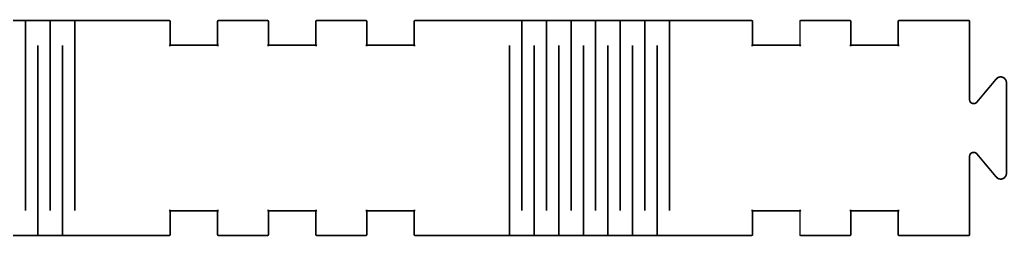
# Model space of a CAD drawing. Extents: x 19 to 354, y 22 to 136.
# Drawn here: x 233.3 to 353.9, y 109.3 to 135.7 of the extents above; entities that cross this region are included whole.
import ezdxf

# ---------------------------------------------------------------- set-up
doc = ezdxf.new("R2010")
doc.units = 0
doc.layers.get('0').update_dxf_attribs({"linetype": 'CONTINUOUS'})

msp = doc.modelspace()

# ---------------------------------------------------------------- linework, layer by layer
at = {"color": 0, "const_width": 0.2}
for points in [[(218.979, 109.4), (241.569, 109.4), (251.569, 109.4), (251.586, 109.4), (251.64, 109.43), (251.668, 109.484), (251.668, 109.5), (251.668, 112.4), (251.668, 112.411), (251.653, 112.442), (251.631, 112.438), (251.626, 112.415), (251.657, 112.4), (251.668, 112.4), (257.469, 112.4), (257.478, 112.4), (257.51, 112.415), (257.506, 112.438), (257.482, 112.442), (257.469, 112.411), (257.469, 112.4), (257.469, 109.5), (257.469, 109.484), (257.497, 109.43), (257.551, 109.4), (257.569, 109.4), (263.569, 109.4), (263.586, 109.4), (263.639, 109.43), (263.668, 109.484), (263.668, 109.5), (263.668, 112.4), (263.668, 112.411), (263.653, 112.442), (263.631, 112.438), (263.626, 112.415), (263.657, 112.4), (263.668, 112.4), (269.469, 112.4), (269.478, 112.4), (269.51, 112.415), (269.506, 112.438), (269.482, 112.442), (269.469, 112.411), (269.469, 112.4), (269.469, 109.5), (269.469, 109.484), (269.498, 109.43), (269.551, 109.4), (269.569, 109.4), (275.569, 109.4), (275.586, 109.4), (275.639, 109.43), (275.668, 109.484), (275.668, 109.5), (275.668, 112.4), (275.668, 112.411), (275.653, 112.442), (275.631, 112.438), (275.626, 112.415), (275.657, 112.4), (275.668, 112.4), (281.468, 112.4), (281.478, 112.4), (281.51, 112.415), (281.506, 112.438), (281.482, 112.442), (281.468, 112.411), (281.468, 112.4), (281.468, 109.5), (281.468, 109.484), (281.497, 109.43), (281.551, 109.4), (281.569, 109.4), (291.568, 109.4), (314.158, 109.4), (322.658, 109.4), (322.675, 109.4), (322.728, 109.43), (322.759, 109.484), (322.759, 109.5), (322.759, 112.4), (322.759, 112.411), (322.743, 112.442), (322.72, 112.438), (322.716, 112.415), (322.748, 112.4), (322.759, 112.4), (328.559, 112.4), (328.568, 112.4), (328.6, 112.415), (328.596, 112.438), (328.573, 112.442), (328.559, 112.411), (328.559, 112.4), (328.559, 109.5), (328.559, 109.484), (328.588, 109.43), (328.64, 109.4), (328.658, 109.4), (334.658, 109.4), (334.675, 109.4), (334.728, 109.43), (334.759, 109.484), (334.759, 109.5), (334.759, 112.4), (334.759, 112.411), (334.743, 112.442), (334.72, 112.438), (334.716, 112.415), (334.748, 112.4), (334.759, 112.4), (340.559, 112.4), (340.568, 112.4), (340.6, 112.415), (340.596, 112.438), (340.572, 112.442), (340.559, 112.411), (340.559, 112.4), (340.559, 109.5), (340.559, 109.484), (340.588, 109.43), (340.64, 109.4), (340.658, 109.4), (349.158, 109.4), (349.174, 109.4), (349.228, 109.43), (349.258, 109.484), (349.258, 109.5), (349.258, 112.5), (349.258, 119.032), (349.258, 119.071), (349.28, 119.184), (349.334, 119.3), (349.349, 119.32), (349.363, 119.342), (349.454, 119.43), (349.563, 119.494), (349.588, 119.502), (349.611, 119.512), (349.863, 119.523), (349.888, 119.516), (349.913, 119.511), (350.027, 119.455), (350.125, 119.375), (350.141, 119.355), (352.521, 116.517), (352.544, 116.49), (352.681, 116.378), (352.841, 116.301), (352.877, 116.291), (352.912, 116.283), (353.088, 116.268), (353.265, 116.297), (353.296, 116.309), (353.332, 116.321), (353.483, 116.412), (353.61, 116.537), (353.631, 116.566), (353.653, 116.596), (353.723, 116.757), (353.759, 116.914), (353.759, 116.967), (353.759, 128.034), (353.759, 128.087), (353.723, 128.244), (353.653, 128.405), (353.631, 128.434), (353.61, 128.465), (353.483, 128.589), (353.332, 128.679), (353.296, 128.691), (353.265, 128.703), (353.088, 128.734), (352.912, 128.718), (352.877, 128.709), (352.841, 128.7), (352.681, 128.623), (352.544, 128.51), (352.521, 128.483), (350.141, 125.645), (350.125, 125.626), (350.027, 125.546), (349.913, 125.491), (349.888, 125.484), (349.863, 125.479), (349.611, 125.488), (349.588, 125.496), (349.563, 125.506), (349.454, 125.571), (349.363, 125.659), (349.349, 125.68), (349.334, 125.702), (349.28, 125.817), (349.258, 125.929), (349.258, 125.966), (349.258, 132.5), (349.258, 135.5), (349.258, 135.518), (349.228, 135.571), (349.174, 135.6), (349.158, 135.6), (340.658, 135.6), (340.64, 135.6), (340.588, 135.571), (340.559, 135.518), (340.559, 135.5), (340.559, 132.6), (340.559, 132.591), (340.572, 132.559), (340.596, 132.563), (340.6, 132.587), (340.568, 132.6), (340.559, 132.6), (334.759, 132.6), (334.748, 132.6), (334.716, 132.587), (334.72, 132.563), (334.743, 132.559), (334.759, 132.591), (334.759, 132.6), (334.759, 135.5), (334.759, 135.518), (334.728, 135.571), (334.675, 135.6), (334.658, 135.6), (328.658, 135.6), (328.64, 135.6), (328.588, 135.571), (328.559, 135.518), (328.559, 135.5), (328.559, 132.6), (328.559, 132.591), (328.573, 132.559), (328.596, 132.563), (328.6, 132.587), (328.568, 132.6), (328.559, 132.6), (322.759, 132.6), (322.748, 132.6), (322.716, 132.587), (322.72, 132.563), (322.743, 132.559), (322.759, 132.591), (322.759, 132.6), (322.759, 135.5), (322.759, 135.518), (322.728, 135.571), (322.675, 135.6), (322.658, 135.6), (314.158, 135.6), (291.568, 135.6), (281.569, 135.6), (281.551, 135.6), (281.497, 135.571), (281.468, 135.518), (281.468, 135.5), (281.468, 132.6), (281.468, 132.591), (281.482, 132.559), (281.506, 132.563), (281.51, 132.587), (281.478, 132.6), (281.468, 132.6), (275.668, 132.6), (275.657, 132.6), (275.626, 132.587), (275.631, 132.563), (275.653, 132.559), (275.668, 132.591), (275.668, 132.6), (275.668, 135.5), (275.668, 135.518), (275.639, 135.571), (275.586, 135.6), (275.569, 135.6), (269.569, 135.6), (269.551, 135.6), (269.498, 135.571), (269.469, 135.518), (269.469, 135.5), (269.469, 132.6), (269.469, 132.591), (269.482, 132.559), (269.506, 132.563), (269.51, 132.587), (269.478, 132.6), (269.469, 132.6), (263.668, 132.6), (263.657, 132.6), (263.626, 132.587), (263.631, 132.563), (263.653, 132.559), (263.668, 132.591), (263.668, 132.6), (263.668, 135.5), (263.668, 135.518), (263.639, 135.571), (263.586, 135.6), (263.569, 135.6), (257.569, 135.6), (257.551, 135.6), (257.497, 135.571), (257.469, 135.518), (257.469, 135.5), (257.469, 132.6), (257.469, 132.591), (257.482, 132.559), (257.506, 132.563), (257.51, 132.587), (257.478, 132.6), (257.469, 132.6), (251.668, 132.6), (251.657, 132.6), (251.626, 132.587), (251.631, 132.563), (251.653, 132.559), (251.668, 132.591), (251.668, 132.6), (251.668, 135.5), (251.668, 135.518), (251.64, 135.571), (251.586, 135.6), (251.569, 135.6), (241.569, 135.6), (218.979, 135.6)], [(234.024, 135.6), (234.024, 112.4)], [(237.024, 135.6), (237.024, 112.4)], [(240.024, 135.6), (240.024, 112.4)], [(294.614, 135.6), (294.614, 112.4)], [(297.614, 135.6), (297.614, 112.4)], [(300.614, 135.6), (300.614, 112.4)], [(303.614, 135.6), (303.614, 112.4)], [(306.614, 135.6), (306.614, 112.4)], [(309.614, 135.6), (309.614, 112.4)], [(312.613, 135.6), (312.613, 112.4)], [(235.525, 109.4), (235.525, 132.6)], [(238.525, 109.4), (238.525, 132.6)], [(293.113, 109.4), (293.113, 132.6)], [(296.114, 109.4), (296.114, 132.6)], [(299.114, 109.4), (299.114, 132.6)], [(302.113, 109.4), (302.113, 132.6)], [(305.113, 109.4), (305.113, 132.6)], [(308.113, 109.4), (308.113, 132.6)], [(311.113, 109.4), (311.113, 132.6)]]:
    msp.add_lwpolyline(points, dxfattribs=at)

doc.saveas('drawing.dxf')
